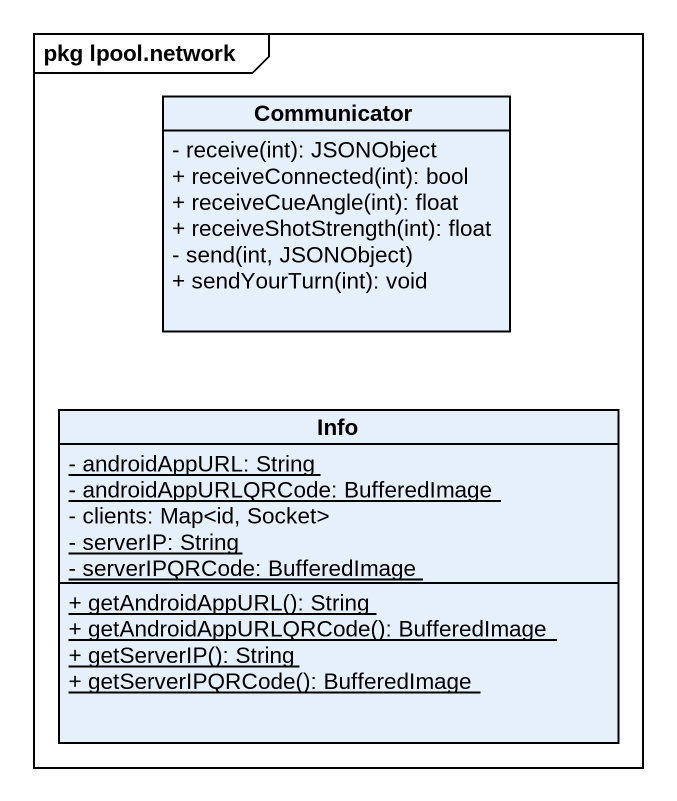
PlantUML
@startuml
mainframe pkg lpool.network
hide circle
hide empty members
skinparam classAttributeIconSize 0
class Communicator {
  - receive(int): JSONObject
  + receiveConnected(int): bool
  + receiveCueAngle(int): float
  + receiveShotStrength(int): float
  - send(int, JSONObject)
  + sendYourTurn(int): void
}
class Info {
  {static} - androidAppURL: String
  {static} - androidAppURLQRCode: BufferedImage
  - clients: Map<id, Socket>
  {static} - serverIP: String
  {static} - serverIPQRCode: BufferedImage
  {static} + getAndroidAppURL(): String
  {static} + getAndroidAppURLQRCode(): BufferedImage
  {static} + getServerIP(): String
  {static} + getServerIPQRCode(): BufferedImage
}
@enduml
